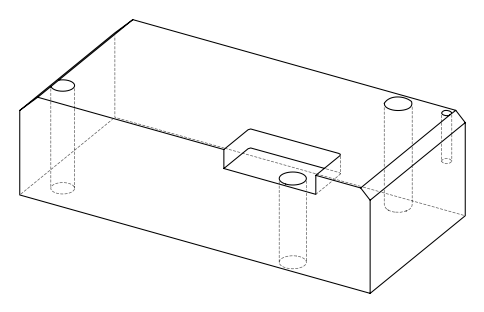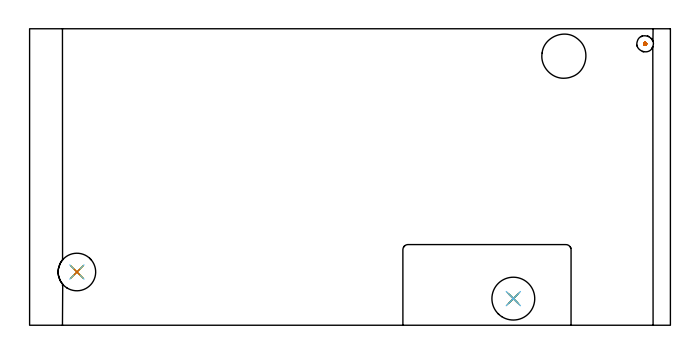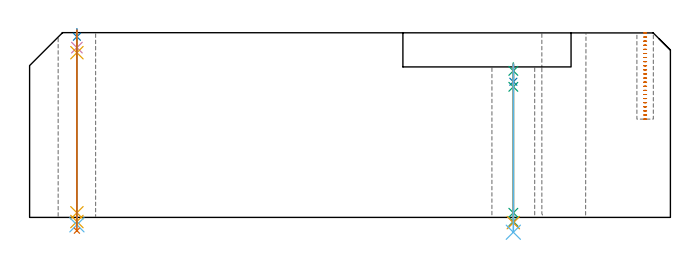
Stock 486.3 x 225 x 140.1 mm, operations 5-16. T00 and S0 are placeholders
(PLAN: 16 operations, 12 tool changes, 169.5 min)
(1 AREA_MILL | FG_CHAMFER_SURFACE | UGT0205_001 | 16.7 min | 69746 mm3)
(2 AREA_MILL_1 | FG_CHAMFER_SURFACE_1 | UGT0205_001 | 9.26 min | 19310 mm3)
(3 MILL_SLOT | SLOT_PARTIAL_RECTANGULAR | NXT0201_008 | Follow Part, ap 1.5, ae 75% | 129.2 min | 202113 mm3)
(4 MILL_THROUGH_HOLE_FROM_SOLID_MATERIAL | STEP1HOLE_1 | NXT0201_007 | Circular | 9.17 min | 122987 mm3)
(5 MILL_BLIND_HOLE_FROM_SOLID_MATERIAL | STEP1POCKET | NXT0201_010 | Spiral | 1.01 min | 7874 mm3)
(6 SPOT_DRILL | STEP1HOLE | NXT0321_9005460120000 | 0.05 min | 213 mm3)
(7 SPOT_DRILL_1 | STEP1HOLE_2 | NXT0321_9005460120000 | 0.05 min | 202 mm3)
(8 DRILL_BLIND_HOLE_INTO_CENTER | STEP1HOLE | NXT0301_046 | 0.05 min | 355 mm3)
(9 GUN_DRILL_THROUGH_HOLE | STEP1HOLE | UGT0307_003 | 0.64 min | 4929 mm3)
(10 SPADE_DRILL_TO_ENLARGE_THROUGH_HOLE | STEP1HOLE | UGT0306_009 | 0.59 min | 32077 mm3)
(11 DRILL_TO_ENLARGE_THROUGH_HOLE | STEP1HOLE | UGT0301_392 | 0.61 min | 51656 mm3)
(12 DRILL_BLIND_HOLE_INTO_CENTER_1 | STEP1HOLE_2 | NXT0301_046 | 0.06 min | 369 mm3)
(13 GUN_DRILL_THROUGH_HOLE_1 | STEP1HOLE_2 | UGT0307_003 | 0.55 min | 3941 mm3)
(14 DRILL_TO_ENLARGE_THROUGH_HOLE_1 | STEP1HOLE_2 | NXT0301_102 | 0.49 min | 11769 mm3)
(15 DRILL_TO_ENLARGE_THROUGH_HOLE_2 | STEP1HOLE_2 | NXT0301_102 | 0.49 min | 0 mm3)
(16 DRILL_TO_ENLARGE_THROUGH_HOLE_3 | STEP1HOLE_2 | UGT0301_001 | 0.52 min | 78407 mm3)
(TOOL UGT0205_001 | Chamfer Mill 20 x 3 x 45 deg. | D20 FL50 Z2)
(TOOL NXT0201_008 | ENDMILL 6mm [2P460-0600-NA 1630] | D6 FL26 Z6)
(TOOL NXT0201_007 | ENDMILL 25mm [R216.25-25050GCK54P 1620] | D25 R3 FL54 Z5)
(TOOL NXT0201_010 | ENDMILL 10mm [2P460-1000-NA 1630] | D10 FL30 Z6)
(TOOL NXT0321_9005460120000 | NC Spot Drill, 142deg, 12mm, Carbide, Uncoated | D12 PA142 FL30 Z2)
(TOOL NXT0301_046 | Carbide Drill 7.5mm [860.1-0750-038A1-MM 2214] | D7.5 PA140 FL53 Z2)
(TOOL UGT0307_003 | Gun Drill 7 mm | D7 PA130 FL24 Z1)
(TOOL UGT0306_009 | Spade Drill 18.5mm | D18.5 PA132 FL10 Z2)
(TOOL UGT0301_392 | Twist Drill 28.5 mm | D28.5 PA118 FL165 Z2)
(TOOL NXT0301_102 | Carbide Drill 13.5mm [860.1-1350-108A1-MM 2214] | D13.5 PA140 FL123 Z2)
(TOOL UGT0301_001 | Twist Drill 32.5 mm | D32.5 PA118 FL185 Z2)
(OP 5 MILL_BLIND_HOLE_FROM_SOLID_MATERIAL)
G17 G21 G94 G90
T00 M6
G54
G17 G0 G90 X467.1 Y213.6 S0 M3
G43 Z150.1 H1
Z139.986
G94 G3 X467.7 Y214.2 R0.6 F250.
X467.1 Y214.8 R0.6
X465.9 Y213.6 R1.2
X467.1 Y214.8 R-1.2
X466.5 Y214.2 R0.6
X467.1 Y213.6 R0.6
G0 Z136.873
G3 X467.7 Y214.2 R0.6
X467.1 Y214.8 R0.6
X465.9 Y213.6 R1.2
X467.1 Y214.8 R-1.2
X466.5 Y214.2 R0.6
X467.1 Y213.6 R0.6
G0 Z133.759
G3 X467.7 Y214.2 R0.6
X467.1 Y214.8 R0.6
X465.9 Y213.6 R1.2
X467.1 Y214.8 R-1.2
X466.5 Y214.2 R0.6
X467.1 Y213.6 R0.6
G0 Z130.645
G3 X467.7 Y214.2 R0.6
X467.1 Y214.8 R0.6
X465.9 Y213.6 R1.2
X467.1 Y214.8 R-1.2
X466.5 Y214.2 R0.6
X467.1 Y213.6 R0.6
G0 Z127.532
G3 X467.7 Y214.2 R0.6
X467.1 Y214.8 R0.6
X465.9 Y213.6 R1.2
X467.1 Y214.8 R-1.2
X466.5 Y214.2 R0.6
X467.1 Y213.6 R0.6
G0 Z124.418
G3 X467.7 Y214.2 R0.6
X467.1 Y214.8 R0.6
X465.9 Y213.6 R1.2
X467.1 Y214.8 R-1.2
X466.5 Y214.2 R0.6
X467.1 Y213.6 R0.6
G0 Z121.305
G3 X467.7 Y214.2 R0.6
X467.1 Y214.8 R0.6
X465.9 Y213.6 R1.2
X467.1 Y214.8 R-1.2
X466.5 Y214.2 R0.6
X467.1 Y213.6 R0.6
G0 Z118.191
G3 X467.7 Y214.2 R0.6
X467.1 Y214.8 R0.6
X465.9 Y213.6 R1.2
X467.1 Y214.8 R-1.2
X466.5 Y214.2 R0.6
X467.1 Y213.6 R0.6
G0 Z115.077
G3 X467.7 Y214.2 R0.6
X467.1 Y214.8 R0.6
X465.9 Y213.6 R1.2
X467.1 Y214.8 R-1.2
X466.5 Y214.2 R0.6
X467.1 Y213.6 R0.6
G0 Z111.964
G3 X467.7 Y214.2 R0.6
X467.1 Y214.8 R0.6
X465.9 Y213.6 R1.2
X467.1 Y214.8 R-1.2
X466.5 Y214.2 R0.6
X467.1 Y213.6 R0.6
G0 Z108.85
G3 X467.7 Y214.2 R0.6
X467.1 Y214.8 R0.6
X465.9 Y213.6 R1.2
X467.1 Y214.8 R-1.2
X466.5 Y214.2 R0.6
X467.1 Y213.6 R0.6
G0 Z105.736
G3 X467.7 Y214.2 R0.6
X467.1 Y214.8 R0.6
X465.9 Y213.6 R1.2
X467.1 Y214.8 R-1.2
X466.5 Y214.2 R0.6
X467.1 Y213.6 R0.6
G0 Z102.623
G3 X467.7 Y214.2 R0.6
X467.1 Y214.8 R0.6
X465.9 Y213.6 R1.2
X467.1 Y214.8 R-1.2
X466.5 Y214.2 R0.6
X467.1 Y213.6 R0.6
G0 Z99.509
G3 X467.7 Y214.2 R0.6
X467.1 Y214.8 R0.6
X465.9 Y213.6 R1.2
X467.1 Y214.8 R-1.2
X466.5 Y214.2 R0.6
X467.1 Y213.6 R0.6
G0 Z96.395
G3 X467.7 Y214.2 R0.6
X467.1 Y214.8 R0.6
X465.9 Y213.6 R1.2
X467.1 Y214.8 R-1.2
X466.5 Y214.2 R0.6
X467.1 Y213.6 R0.6
G0 Z93.282
G3 X467.7 Y214.2 R0.6
X467.1 Y214.8 R0.6
X465.9 Y213.6 R1.2
X467.1 Y214.8 R-1.2
X466.5 Y214.2 R0.6
X467.1 Y213.6 R0.6
G0 Z90.168
G3 X467.7 Y214.2 R0.6
X467.1 Y214.8 R0.6
X465.9 Y213.6 R1.2
X467.1 Y214.8 R-1.2
X466.5 Y214.2 R0.6
X467.1 Y213.6 R0.6
G0 Z87.055
G3 X467.7 Y214.2 R0.6
X467.1 Y214.8 R0.6
X465.9 Y213.6 R1.2
X467.1 Y214.8 R-1.2
X466.5 Y214.2 R0.6
X467.1 Y213.6 R0.6
G0 Z83.941
G3 X467.7 Y214.2 R0.6
X467.1 Y214.8 R0.6
X465.9 Y213.6 R1.2
X467.1 Y214.8 R-1.2
X466.5 Y214.2 R0.6
X467.1 Y213.6 R0.6
G0 Z80.827
G3 X467.7 Y214.2 R0.6
X467.1 Y214.8 R0.6
X465.9 Y213.6 R1.2
X467.1 Y214.8 R-1.2
X466.5 Y214.2 R0.6
X467.1 Y213.6 R0.6
G0 Z77.714
G3 X467.7 Y214.2 R0.6
X467.1 Y214.8 R0.6
X465.9 Y213.6 R1.2
X467.1 Y214.8 R-1.2
X466.5 Y214.2 R0.6
X467.1 Y213.6 R0.6
G0 Z74.6
G3 X467.7 Y214.2 R0.6
X467.1 Y214.8 R0.6
X465.9 Y213.6 R1.2
X467.1 Y214.8 R-1.2
X466.5 Y214.2 R0.6
X467.1 Y213.6 R0.6
G0 Z150.1
M5
M2
(OP 6 SPOT_DRILL)
G17 G21 G94 G90
T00 M6
G54
G17 G0 G90 X35.9 Y40.4 S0 M3
G43 Z150.1 H0
G94 G81 G98 Z137.1 F250. R143.1
G80
M5
M2
(OP 7 SPOT_DRILL_1)
G17 G21 G94 G90
T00 M6
G54
G17 G0 G90 X367.1 Y20.2 S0 M3
G43 Z150.1 H0
G94 G81 G98 Z111.2 F250. R117.2
G80
M5
M2
(OP 8 DRILL_BLIND_HOLE_INTO_CENTER)
G17 G21 G94 G90
T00 M6
G54
G17 G0 G90 X35.9 Y40.4 S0 M3
G43 Z150.1 H1
G94 G81 G98 Z128.85 F250. R142.1
G80
M5
M2
(OP 9 GUN_DRILL_THROUGH_HOLE)
G17 G21 G94 G90
T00 M6
G54
G17 G0 G90 X35.9 Y40.4 M8
G43 Z150.1 H0
Z136.964
S716 M3
G94 G1 Z124.992 F125. M26
G4 X.084
Z3.5 F250.
G4 X.084
Z-3.132 F125.
G4 X.084
M5
M9
G0 Z136.964
Z150.1
M2
(OP 10 SPADE_DRILL_TO_ENLARGE_THROUGH_HOLE)
G17 G21 G94 G90
T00 M6
G54
G17 G0 G90 X35.9 Y40.4 S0 M3
G43 Z150.1 H0
G94 G73 G98 Z-5.618 F250. Q18.215 R142.1
G80
M5
M2
(OP 11 DRILL_TO_ENLARGE_THROUGH_HOLE)
G17 G21 G94 G90
T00 M6
G54
G17 G0 G90 X35.9 Y40.4 S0 M3
G43 Z150.1 H0
G94 G73 G98 Z-10.062 F250. Q25.027 R142.1
G80
M5
M2
(OP 12 DRILL_BLIND_HOLE_INTO_CENTER_1)
G17 G21 G94 G90
T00 M6
G54
G17 G0 G90 X367.1 Y20.2 S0 M3
G43 Z150.1 H1
G94 G81 G98 Z102.95 F250. R116.2
G80
M5
M2
(OP 13 GUN_DRILL_THROUGH_HOLE_1)
G17 G21 G94 G90
T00 M6
G54
G17 G0 G90 X367.1 Y20.2 M8
G43 Z150.1 H0
Z112.718
S716 M3
G94 G1 Z99.092 F125. M26
G4 X.084
Z3.5 F250.
G4 X.084
Z-3.132 F125.
G4 X.084
M5
M9
G0 Z112.718
Z150.1
M2
(OP 14 DRILL_TO_ENLARGE_THROUGH_HOLE_1)
G17 G21 G94 G90
T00 M6
G54
G17 G0 G90 X367.1 Y20.2 S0 M3
G43 Z150.1 H1
G94 G73 G98 Z-3.957 F250. Q13.129 R116.2
G80
M5
M2
(OP 15 DRILL_TO_ENLARGE_THROUGH_HOLE_2)
G17 G21 G94 G90
T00 M6
G54
G17 G0 G90 X367.1 Y20.2 S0 M3
G43 Z150.1 H1
G94 G73 G98 Z-3.957 F250. Q13.129 R116.2
G80
M5
M2
(OP 16 DRILL_TO_ENLARGE_THROUGH_HOLE_3)
G17 G21 G94 G90
T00 M6
G54
G17 G0 G90 X367.1 Y20.2 S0 M3
G43 Z150.1 H0
G94 G73 G98 Z-11.264 F250. Q31.366 R116.2
G80
M5
M2
